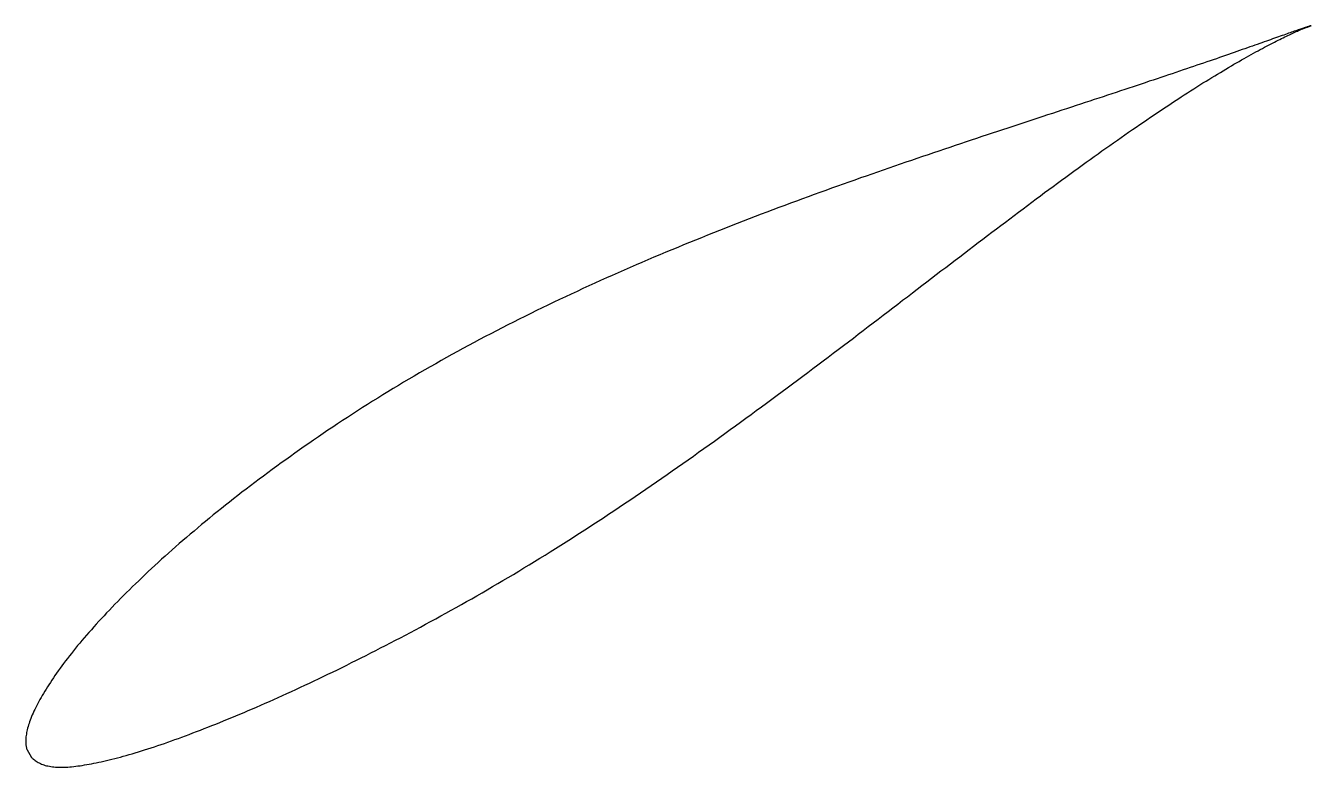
# Model space of a CAD drawing. Header units: metres. Extents: x -41 to 82, y -24 to 47.
import ezdxf

# ---------------------------------------------------------------- set-up
doc = ezdxf.new("R2010")
doc.units = ezdxf.units.M

msp = doc.modelspace()

# ---------------------------------------------------------------- linework, layer by layer
msp.add_lwpolyline([(82.14, 46.96), (82.14, 46.96), (82.13, 46.96), (82.12, 46.95), (82.1, 46.95), (82.08, 46.94), (82.05, 46.93), (82.01, 46.92), (81.97, 46.91), (81.93, 46.9), (81.88, 46.88), (81.82, 46.86), (81.76, 46.84), (81.7, 46.82), (81.63, 46.8), (81.55, 46.78), (81.47, 46.75), (81.39, 46.72), (81.3, 46.69), (81.2, 46.66), (81.1, 46.62), (81, 46.59), (80.89, 46.55), (80.77, 46.51), (80.65, 46.47), (80.52, 46.42), (80.39, 46.38), (80.26, 46.33), (80.12, 46.28), (79.97, 46.23), (79.82, 46.18), (79.67, 46.12), (79.5, 46.06), (79.34, 46.01), (79.17, 45.95), (78.99, 45.88), (78.81, 45.82), (78.63, 45.75), (78.44, 45.69), (78.24, 45.62), (78.05, 45.55), (77.84, 45.48), (77.63, 45.4), (77.42, 45.33), (77.2, 45.25), (76.97, 45.17), (76.75, 45.09), (76.51, 45.01), (76.27, 44.93), (76.03, 44.84), (75.78, 44.75), (75.53, 44.67), (75.27, 44.58), (75.01, 44.48), (74.75, 44.39), (74.48, 44.3), (74.2, 44.2), (73.92, 44.1), (73.63, 44.01), (73.34, 43.91), (73.05, 43.8), (72.75, 43.7), (72.45, 43.6), (72.14, 43.49), (71.83, 43.38), (71.51, 43.28), (71.19, 43.17), (70.86, 43.06), (70.53, 42.94), (70.2, 42.83), (69.86, 42.72), (69.52, 42.6), (69.17, 42.48), (68.82, 42.36), (68.46, 42.24), (68.1, 42.12), (67.74, 42), (67.37, 41.88), (67, 41.75), (66.62, 41.63), (66.24, 41.5), (65.85, 41.37), (65.46, 41.24), (65.07, 41.11), (64.67, 40.98), (64.27, 40.84), (63.87, 40.71), (63.46, 40.57), (63.04, 40.44), (62.63, 40.3), (62.21, 40.16), (61.78, 40.02), (61.36, 39.88), (60.93, 39.74), (60.49, 39.59), (60.05, 39.45), (59.61, 39.3), (59.16, 39.16), (58.71, 39.01), (58.26, 38.86), (57.81, 38.71), (57.35, 38.56), (56.88, 38.41), (56.42, 38.25), (55.95, 38.1), (55.48, 37.94), (55, 37.79), (54.52, 37.63), (54.04, 37.47), (53.56, 37.31), (53.07, 37.15), (52.58, 36.99), (52.09, 36.82), (51.59, 36.66), (51.09, 36.49), (50.59, 36.33), (50.08, 36.16), (49.58, 35.99), (49.07, 35.82), (48.55, 35.65), (48.04, 35.48), (47.52, 35.3), (47, 35.13), (46.48, 34.95), (45.96, 34.78), (45.43, 34.6), (44.9, 34.42), (44.37, 34.24), (43.84, 34.06), (43.31, 33.87), (42.77, 33.69), (42.23, 33.5), (41.69, 33.32), (41.15, 33.13), (40.6, 32.94), (40.06, 32.75), (39.51, 32.56), (38.96, 32.37), (38.41, 32.17), (37.86, 31.98), (37.3, 31.78), (36.75, 31.58), (36.19, 31.38), (35.64, 31.18), (35.08, 30.98), (34.52, 30.78), (33.96, 30.57), (33.4, 30.37), (32.83, 30.16), (32.27, 29.95), (31.7, 29.74), (31.14, 29.53), (30.57, 29.32), (30, 29.1), (29.44, 28.89), (28.87, 28.67), (28.3, 28.45), (27.73, 28.23), (27.16, 28.01), (26.59, 27.79), (26.02, 27.56), (25.45, 27.34), (24.88, 27.11), (24.31, 26.88), (23.74, 26.65), (23.17, 26.42), (22.59, 26.19), (22.02, 25.96), (21.45, 25.72), (20.88, 25.48), (20.31, 25.25), (19.74, 25.01), (19.17, 24.77), (18.6, 24.52), (18.03, 24.28), (17.46, 24.04), (16.89, 23.79), (16.33, 23.54), (15.76, 23.29), (15.19, 23.04), (14.63, 22.79), (14.06, 22.54), (13.5, 22.28), (12.93, 22.03), (12.37, 21.77), (11.81, 21.51), (11.25, 21.25), (10.69, 20.99), (10.13, 20.72), (9.58, 20.46), (9.02, 20.19), (8.47, 19.92), (7.92, 19.66), (7.37, 19.38), (6.82, 19.11), (6.27, 18.84), (5.72, 18.57), (5.18, 18.29), (4.63, 18.01), (4.09, 17.73), (3.55, 17.45), (3.02, 17.17), (2.48, 16.89), (1.95, 16.6), (1.41, 16.32), (0.88, 16.03), (0.36, 15.74), (-0.17, 15.46), (-0.69, 15.17), (-1.21, 14.87), (-1.73, 14.58), (-2.25, 14.29), (-2.76, 13.99), (-3.28, 13.69), (-3.78, 13.4), (-4.29, 13.1), (-4.8, 12.8), (-5.3, 12.5), (-5.8, 12.2), (-6.3, 11.89), (-6.79, 11.59), (-7.28, 11.29), (-7.77, 10.98), (-8.26, 10.67), (-8.74, 10.37), (-9.22, 10.06), (-9.7, 9.75), (-10.18, 9.44), (-10.65, 9.13), (-11.12, 8.82), (-11.58, 8.51), (-12.05, 8.2), (-12.51, 7.89), (-12.97, 7.58), (-13.42, 7.26), (-13.88, 6.95), (-14.32, 6.64), (-14.77, 6.32), (-15.21, 6.01), (-15.65, 5.7), (-16.09, 5.38), (-16.53, 5.07), (-16.96, 4.76), (-17.38, 4.45), (-17.81, 4.13), (-18.23, 3.82), (-18.65, 3.51), (-19.06, 3.19), (-19.48, 2.88), (-19.88, 2.57), (-20.29, 2.26), (-20.69, 1.95), (-21.09, 1.64), (-21.48, 1.33), (-21.87, 1.02), (-22.26, 0.71), (-22.65, 0.4), (-23.03, 0.09), (-23.41, -0.22), (-23.78, -0.53), (-24.15, -0.83), (-24.52, -1.14), (-24.88, -1.45), (-25.24, -1.75), (-25.59, -2.06), (-25.95, -2.36), (-26.29, -2.66), (-26.64, -2.96), (-26.98, -3.26), (-27.32, -3.56), (-27.65, -3.86), (-27.98, -4.16), (-28.31, -4.46), (-28.63, -4.75), (-28.95, -5.04), (-29.26, -5.34), (-29.57, -5.63), (-29.88, -5.92), (-30.18, -6.21), (-30.48, -6.5), (-30.77, -6.78), (-31.07, -7.07), (-31.35, -7.35), (-31.64, -7.63), (-31.91, -7.92), (-32.19, -8.19), (-32.46, -8.47), (-32.73, -8.75), (-32.99, -9.02), (-33.25, -9.3), (-33.5, -9.57), (-33.75, -9.84), (-34, -10.1), (-34.24, -10.37), (-34.48, -10.63), (-34.71, -10.9), (-34.94, -11.16), (-35.17, -11.42), (-35.39, -11.67), (-35.61, -11.93), (-35.82, -12.18), (-36.03, -12.43), (-36.23, -12.68), (-36.43, -12.93), (-36.63, -13.17), (-36.82, -13.42), (-37.01, -13.66), (-37.19, -13.9), (-37.37, -14.13), (-37.54, -14.37), (-37.71, -14.6), (-37.88, -14.83), (-38.04, -15.06), (-38.2, -15.29), (-38.35, -15.51), (-38.5, -15.73), (-38.64, -15.95), (-38.78, -16.17), (-38.92, -16.38), (-39.05, -16.59), (-39.17, -16.8), (-39.3, -17), (-39.41, -17.2), (-39.53, -17.4), (-39.64, -17.6), (-39.74, -17.79), (-39.85, -17.98), (-39.94, -18.17), (-40.04, -18.35), (-40.13, -18.54), (-40.21, -18.71), (-40.29, -18.89), (-40.37, -19.06), (-40.44, -19.23), (-40.51, -19.4), (-40.57, -19.56), (-40.63, -19.72), (-40.68, -19.88), (-40.73, -20.03), (-40.78, -20.18), (-40.82, -20.33), (-40.86, -20.48), (-40.89, -20.62), (-40.92, -20.76), (-40.94, -20.9), (-40.96, -21.03), (-40.98, -21.16), (-40.99, -21.29), (-41, -21.41), (-41, -21.53), (-41, -21.64), (-41, -21.75), (-40.99, -21.85), (-40.98, -21.95), (-40.97, -22.04), (-40.95, -22.13), (-40.94, -22.2), (-40.93, -22.26), (-40.91, -22.31), (-40.9, -22.34), (-40.46, -23.13), (-40.45, -23.13), (-40.44, -23.15), (-40.41, -23.17), (-40.36, -23.21), (-40.31, -23.26), (-40.24, -23.31), (-40.17, -23.37), (-40.09, -23.44), (-40, -23.5), (-39.9, -23.56), (-39.81, -23.62), (-39.7, -23.67), (-39.6, -23.72), (-39.48, -23.77), (-39.37, -23.82), (-39.25, -23.86), (-39.13, -23.9), (-39, -23.93), (-38.87, -23.96), (-38.73, -23.99), (-38.59, -24.02), (-38.45, -24.04), (-38.3, -24.05), (-38.15, -24.07), (-37.99, -24.08), (-37.83, -24.08), (-37.67, -24.08), (-37.5, -24.08), (-37.33, -24.08), (-37.15, -24.07), (-36.97, -24.06), (-36.78, -24.04), (-36.6, -24.03), (-36.4, -24.01), (-36.21, -23.98), (-36, -23.96), (-35.8, -23.93), (-35.59, -23.9), (-35.38, -23.86), (-35.16, -23.82), (-34.93, -23.78), (-34.71, -23.74), (-34.48, -23.7), (-34.24, -23.65), (-34, -23.6), (-33.76, -23.55), (-33.51, -23.49), (-33.25, -23.43), (-33, -23.37), (-32.74, -23.31), (-32.47, -23.24), (-32.2, -23.17), (-31.93, -23.1), (-31.65, -23.02), (-31.37, -22.95), (-31.09, -22.86), (-30.8, -22.78), (-30.51, -22.69), (-30.21, -22.6), (-29.92, -22.51), (-29.61, -22.42), (-29.31, -22.32), (-28.99, -22.22), (-28.68, -22.11), (-28.36, -22.01), (-28.04, -21.9), (-27.72, -21.79), (-27.39, -21.67), (-27.05, -21.55), (-26.72, -21.43), (-26.38, -21.31), (-26.04, -21.19), (-25.69, -21.06), (-25.34, -20.93), (-24.99, -20.79), (-24.63, -20.66), (-24.27, -20.52), (-23.91, -20.38), (-23.54, -20.23), (-23.17, -20.09), (-22.8, -19.94), (-22.42, -19.79), (-22.04, -19.63), (-21.66, -19.48), (-21.27, -19.32), (-20.88, -19.16), (-20.49, -18.99), (-20.09, -18.82), (-19.69, -18.65), (-19.29, -18.48), (-18.89, -18.31), (-18.48, -18.13), (-18.07, -17.95), (-17.66, -17.77), (-17.24, -17.58), (-16.82, -17.4), (-16.4, -17.21), (-15.98, -17.01), (-15.55, -16.82), (-15.12, -16.62), (-14.69, -16.42), (-14.26, -16.22), (-13.82, -16.02), (-13.38, -15.81), (-12.94, -15.6), (-12.5, -15.39), (-12.05, -15.17), (-11.6, -14.96), (-11.15, -14.74), (-10.7, -14.51), (-10.25, -14.29), (-9.79, -14.06), (-9.33, -13.83), (-8.87, -13.6), (-8.4, -13.37), (-7.94, -13.13), (-7.47, -12.89), (-7, -12.65), (-6.53, -12.41), (-6.06, -12.17), (-5.58, -11.92), (-5.11, -11.67), (-4.63, -11.42), (-4.15, -11.16), (-3.67, -10.9), (-3.19, -10.65), (-2.7, -10.38), (-2.22, -10.12), (-1.73, -9.86), (-1.24, -9.59), (-0.75, -9.32), (-0.26, -9.04), (0.24, -8.77), (0.73, -8.49), (1.22, -8.21), (1.72, -7.93), (2.22, -7.65), (2.71, -7.36), (3.21, -7.07), (3.71, -6.78), (4.21, -6.49), (4.71, -6.19), (5.22, -5.9), (5.72, -5.6), (6.22, -5.29), (6.73, -4.99), (7.23, -4.68), (7.74, -4.37), (8.24, -4.06), (8.75, -3.75), (9.25, -3.44), (9.76, -3.12), (10.27, -2.8), (10.77, -2.48), (11.28, -2.16), (11.79, -1.83), (12.3, -1.5), (12.81, -1.18), (13.31, -0.84), (13.82, -0.51), (14.33, -0.18), (14.84, 0.16), (15.35, 0.5), (15.86, 0.83), (16.37, 1.18), (16.87, 1.52), (17.38, 1.86), (17.89, 2.21), (18.4, 2.55), (18.91, 2.9), (19.41, 3.25), (19.92, 3.6), (20.43, 3.95), (20.93, 4.31), (21.44, 4.66), (21.95, 5.02), (22.45, 5.37), (22.96, 5.73), (23.46, 6.09), (23.97, 6.45), (24.47, 6.81), (24.97, 7.17), (25.48, 7.53), (25.98, 7.9), (26.48, 8.26), (26.98, 8.62), (27.48, 8.99), (27.98, 9.35), (28.48, 9.72), (28.98, 10.08), (29.48, 10.45), (29.97, 10.81), (30.47, 11.18), (30.97, 11.55), (31.46, 11.91), (31.95, 12.28), (32.45, 12.65), (32.94, 13.01), (33.43, 13.38), (33.92, 13.75), (34.41, 14.12), (34.89, 14.48), (35.38, 14.85), (35.87, 15.22), (36.35, 15.58), (36.83, 15.95), (37.32, 16.31), (37.8, 16.68), (38.28, 17.04), (38.75, 17.41), (39.23, 17.77), (39.71, 18.13), (40.18, 18.49), (40.66, 18.85), (41.13, 19.22), (41.6, 19.57), (42.07, 19.93), (42.53, 20.29), (43, 20.65), (43.47, 21), (43.93, 21.36), (44.39, 21.71), (44.85, 22.06), (45.31, 22.41), (45.77, 22.76), (46.22, 23.11), (46.67, 23.46), (47.13, 23.81), (47.58, 24.15), (48.03, 24.49), (48.47, 24.83), (48.92, 25.17), (49.36, 25.51), (49.8, 25.85), (50.24, 26.18), (50.68, 26.52), (51.12, 26.85), (51.55, 27.18), (51.98, 27.5), (52.41, 27.83), (52.84, 28.15), (53.27, 28.47), (53.69, 28.79), (54.11, 29.11), (54.53, 29.42), (54.95, 29.74), (55.37, 30.05), (55.78, 30.36), (56.19, 30.66), (56.6, 30.97), (57.01, 31.27), (57.42, 31.57), (57.82, 31.86), (58.22, 32.16), (58.62, 32.45), (59.01, 32.74), (59.41, 33.03), (59.8, 33.31), (60.19, 33.59), (60.57, 33.87), (60.96, 34.15), (61.34, 34.42), (61.72, 34.69), (62.09, 34.96), (62.47, 35.22), (62.84, 35.49), (63.21, 35.75), (63.57, 36), (63.94, 36.26), (64.3, 36.51), (64.65, 36.76), (65.01, 37), (65.36, 37.24), (65.71, 37.48), (66.06, 37.72), (66.4, 37.95), (66.74, 38.19), (67.08, 38.41), (67.41, 38.64), (67.75, 38.86), (68.07, 39.08), (68.4, 39.29), (68.72, 39.51), (69.04, 39.72), (69.36, 39.92), (69.67, 40.13), (69.98, 40.33), (70.29, 40.52), (70.59, 40.72), (70.89, 40.91), (71.19, 41.1), (71.48, 41.28), (71.77, 41.47), (72.06, 41.64), (72.34, 41.82), (72.62, 41.99), (72.9, 42.16), (73.17, 42.33), (73.44, 42.49), (73.71, 42.65), (73.97, 42.81), (74.23, 42.96), (74.49, 43.11), (74.74, 43.26), (74.99, 43.4), (75.23, 43.54), (75.47, 43.68), (75.71, 43.82), (75.94, 43.95), (76.17, 44.08), (76.4, 44.2), (76.62, 44.33), (76.83, 44.45), (77.05, 44.56), (77.26, 44.68), (77.46, 44.79), (77.66, 44.89), (77.86, 45), (78.06, 45.1), (78.24, 45.2), (78.43, 45.29), (78.61, 45.39), (78.79, 45.48), (78.96, 45.56), (79.13, 45.65), (79.29, 45.73), (79.45, 45.81), (79.61, 45.88), (79.76, 45.96), (79.91, 46.03), (80.05, 46.09), (80.19, 46.16), (80.32, 46.22), (80.45, 46.28), (80.57, 46.34), (80.69, 46.39), (80.81, 46.44), (80.92, 46.49), (81.02, 46.53), (81.13, 46.58), (81.22, 46.62), (81.32, 46.66), (81.4, 46.69), (81.49, 46.73), (81.56, 46.76), (81.64, 46.78), (81.71, 46.81), (81.77, 46.83), (81.83, 46.86), (81.88, 46.88), (81.93, 46.89), (81.98, 46.91), (82.01, 46.92), (82.05, 46.93), (82.08, 46.94), (82.1, 46.95), (82.12, 46.95), (82.13, 46.96), (82.14, 46.96), (82.14, 46.96)], close=True)

doc.saveas('drawing.dxf')
